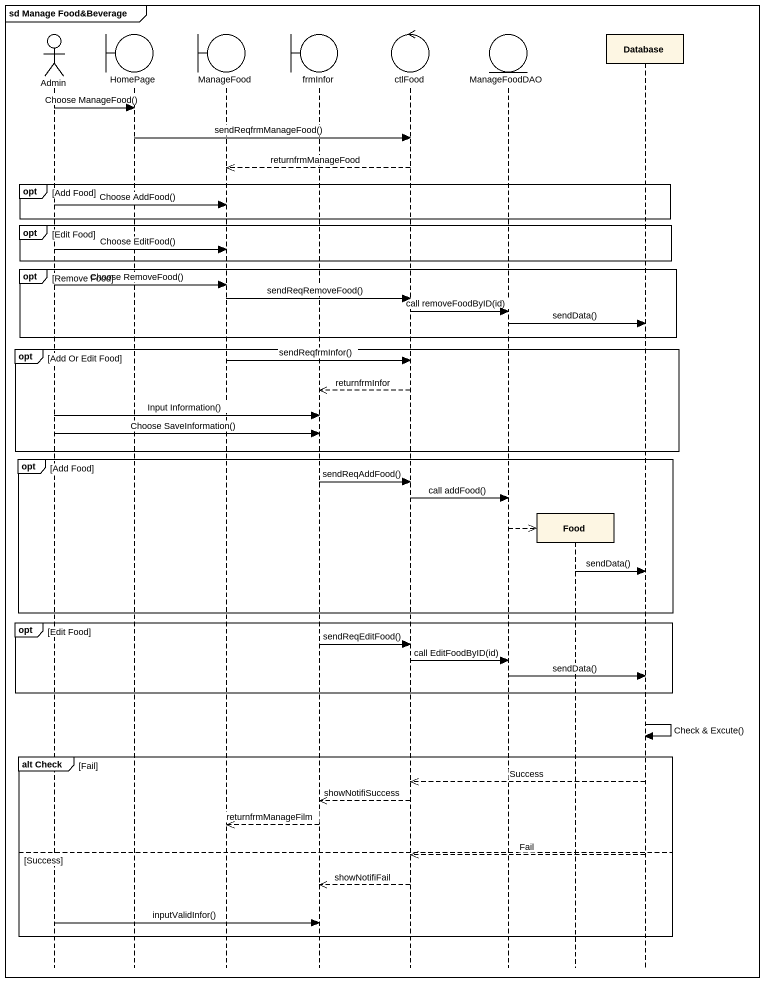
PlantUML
@startuml
mainframe sd Manage Food&Beverage
hide footbox
actor Admin
boundary HomePage
boundary ManageFood
boundary frmInfor
control ctlFood
entity ManageFoodDAO
participant Food
participant "Database" as Database_

Admin -> HomePage : Choose ManageFood()
HomePage -> ctlFood : sendReqfrmManageFood()
ctlFood -->> ManageFood : returnfrmManageFood
opt Add Food
  Admin -> ManageFood : Choose AddFood()
end
opt Edit Food
  Admin -> ManageFood : Choose EditFood()
end
opt Remove Food
  Admin -> ManageFood : Choose RemoveFood()
  ManageFood -> ctlFood : sendReqRemoveFood()
  ctlFood -> ManageFoodDAO : call removeFoodByID(id)
  ManageFoodDAO -> Database_ : sendData()
end
opt Add Or Edit Food
  ManageFood -> ctlFood : sendReqfrmInfor()
  ctlFood -->> frmInfor : returnfrmInfor
  Admin -> frmInfor : Input Information()
  Admin -> frmInfor : Choose SaveInformation()
end
opt Add Food
  frmInfor -> ctlFood : sendReqAddFood()
  ctlFood -> ManageFoodDAO : call addFood()
  ManageFoodDAO -->> Food **
  Food -> Database_ : sendData()
end
opt Edit Food
  frmInfor -> ctlFood : sendReqEditFood()
  ctlFood -> ManageFoodDAO : call EditFoodByID(id)
  ManageFoodDAO -> Database_ : sendData()
end
Database_ -> Database_ : Check & Excute()
group alt Check [Fail]
  Database_ -->> ctlFood : Success
  ctlFood -->> frmInfor : showNotifiSuccess
  frmInfor -->> ManageFood : returnfrmManageFilm
else Success
  Database_ -->> ctlFood : Fail
  ctlFood -->> frmInfor : showNotifiFail
  Admin -> frmInfor : inputValidInfor()
end
@enduml
